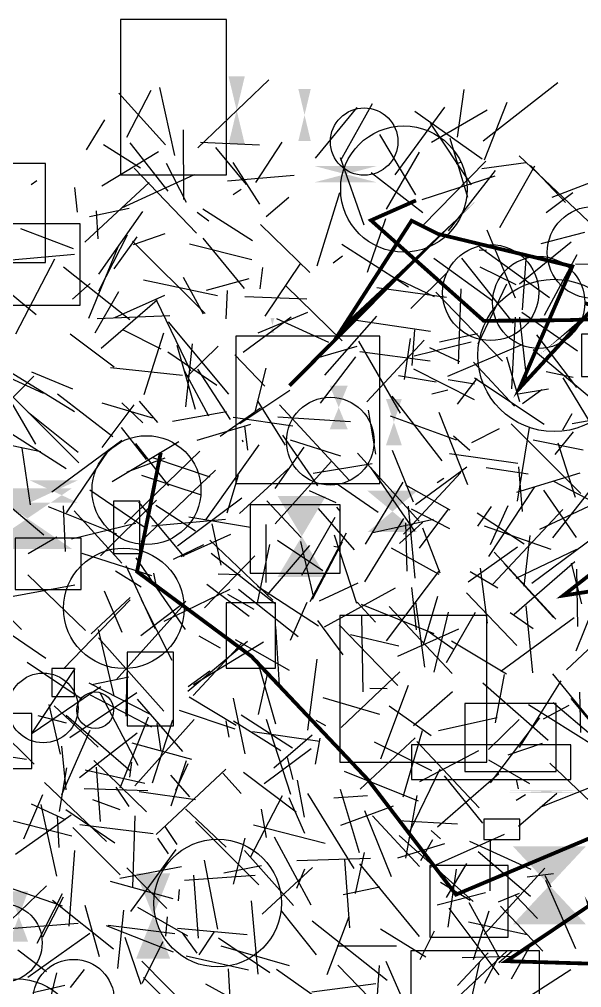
# Model space of a CAD drawing. Extents: x 39652501 to 39653363, y 39457785 to 39458687.
# Drawn here: x 39652812.2 to 39652886.5, y 39458525.8 to 39458653.8 of the extents above; entities that cross this region are included whole.
import ezdxf

# ---------------------------------------------------------------- set-up
doc = ezdxf.new("R2010")
doc.units = 0
doc.layers.get('0').update_dxf_attribs({"linetype": 'CONTINUOUS'})

msp = doc.modelspace()

# ---------------------------------------------------------------- linework, layer by layer
for p, q in [((39652832.7106, 39458635.8163), (39652830.7231, 39458644.7794)), ((39652835.751, 39458636.7888), (39652845.1193, 39458645.7968)), ((39652873.4477, 39458637.714), (39652883.3284, 39458645.4675)), ((39652831.4956, 39458637.1912), (39652825.3301, 39458644.0516)), ((39652826.3602, 39458638.2392), (39652829.6091, 39458644.4153)), ((39652870.0426, 39458638.2012), (39652870.9304, 39458644.5323)), ((39652854.6426, 39458635.1911), (39652858.834, 39458642.6719)), ((39652873.6102, 39458635.2127), (39652876.6132, 39458642.8657)), ((39652851.323, 39458635.4618), (39652856.7958, 39458642.1565)), ((39652861.8086, 39458633.261), (39652868.3949, 39458642.1973)), ((39652873.3434, 39458635.3095), (39652864.4114, 39458641.6161)), ((39652866.6499, 39458637.5419), (39652873.9726, 39458641.8455)), ((39652821.0248, 39458636.5464), (39652823.4887, 39458640.5177)), ((39652871.9001, 39458631.9184), (39652866.5102, 39458640.0773)), ((39652833.9164, 39458629.9845), (39652833.8541, 39458639.177)), ((39652864.5433, 39458630.6039), (39652859.7868, 39458638.5535)), ((39652828.187, 39458634.1105), (39652823.2751, 39458637.1858)), ((39652826.7927, 39458637.4789), (39652831.8117, 39458631.0821)), ((39652836.0975, 39458637.577), (39652843.9038, 39458637.2055)), ((39652843.4178, 39458632.2257), (39652846.8859, 39458637.5594)), ((39652871.4219, 39458630.2373), (39652869.0984, 39458638.028)), ((39652823.0756, 39458631.8091), (39652830.5486, 39458636.3195)), ((39652842.1725, 39458631.9425), (39652838.125, 39458636.8616)), ((39652864.9879, 39458636.23), (39652860.6526, 39458628.7147)), ((39652831.5537, 39458634.7658), (39652834.2105, 39458629.6319)), ((39652843.9652, 39458629.3702), (39652840.4177, 39458634.8554)), ((39652857.7267, 39458626.5706), (39652854.6174, 39458635.4831)), ((39652873.8188, 39458635.0611), (39652865.422, 39458626.5013)), ((39652870.4367, 39458634.8628), (39652869.9016, 39458634.6595)), ((39652873.2656, 39458634.0574), (39652879.0878, 39458634.8772)), ((39652888.1633, 39458626.334), (39652878.2149, 39458635.7501)), ((39652827.3363, 39458634.1175), (39652835.5691, 39458625.5208)), ((39652858.6577, 39458633.5576), (39652865.5023, 39458628.2464)), ((39652868.867, 39458625.8485), (39652875.0665, 39458633.8354)), ((39652880.2249, 39458634.3921), (39652875.6115, 39458626.2209)), ((39652884.3279, 39458629.6028), (39652879.7008, 39458634.457)), ((39652890.3996, 39458633.2919), (39652882.5128, 39458630.2454)), ((39652813.7565, 39458631.9844), (39652814.501, 39458632.5106)), ((39652829.3203, 39458632.2177), (39652820.8265, 39458624.3343)), ((39652835.2891, 39458633.227), (39652825.6658, 39458628.8365)), ((39652839.6829, 39458632.4325), (39652848.4891, 39458633.193)), ((39652865.3777, 39458629.9972), (39652875.022, 39458633.0959)), ((39652819.8536, 39458628.3283), (39652819.4828, 39458631.5837)), ((39652841.4876, 39458631.286), (39652840.4197, 39458630.6139)), ((39652854.4835, 39458630.8491), (39652851.471, 39458621.175)), ((39652885.2954, 39458630.8539), (39652881.7639, 39458628.2218)), ((39652847.7789, 39458630.232), (39652844.7675, 39458627.6707)), ((39652821.4281, 39458627.7435), (39652826.6714, 39458628.8406)), ((39652822.5864, 39458624.7982), (39652822.3594, 39458628.5028)), ((39652828.4312, 39458628.4065), (39652822.6327, 39458620.1129)), ((39652837.2106, 39458627.1378), (39652835.6721, 39458628.2731)), ((39652836.3969, 39458628.7581), (39652842.9969, 39458624.5657)), ((39652860.547, 39458627.4175), (39652858.138, 39458620.3096)), ((39652819.3465, 39458623.4734), (39652812.3911, 39458626.1129)), ((39652850.5646, 39458620.3254), (39652844.0369, 39458626.6972)), ((39652873.9572, 39458625.9878), (39652877.662, 39458616.9948)), ((39652881.1227, 39458624.1495), (39652886.908, 39458625.6652)), ((39652826.4217, 39458625.2499), (39652822.6424, 39458617.8465)), ((39652827.6761, 39458625.0293), (39652824.6401, 39458620.8072)), ((39652827.1205, 39458624.4846), (39652836.7321, 39458614.9078)), ((39652827.2657, 39458624.0475), (39652831.4292, 39458625.5069)), ((39652836.3979, 39458624.8541), (39652841.8575, 39458618.2253)), ((39652885.0892, 39458624.3457), (39652878.2474, 39458618.7774)), ((39652825.1961, 39458623.6835), (39652821.2995, 39458614.2399)), ((39652842.8804, 39458621.9921), (39652834.6574, 39458624.0682)), ((39652863.5878, 39458618.3769), (39652854.7986, 39458624.0474)), ((39652872.9258, 39458623.303), (39652873.916, 39458623.3215)), ((39652882.1993, 39458616.9658), (39652872.9854, 39458623.6975)), ((39652819.4609, 39458622.7102), (39652810.6619, 39458621.9039)), ((39652816.8343, 39458622.0768), (39652811.6799, 39458612.1723)), ((39652853.6357, 39458621.6242), (39652854.8595, 39458622.5226)), ((39652866.9378, 39458622.2448), (39652874.7173, 39458616.5663)), ((39652870.6068, 39458622.2116), (39652877.4285, 39458613.6208)), ((39652879.1368, 39458622.6959), (39652878.6227, 39458615.381)), ((39652885.8188, 39458622.6665), (39652881.5072, 39458614.6301)), ((39652818.0085, 39458621.063), (39652826.7802, 39458614.1189)), ((39652844.2882, 39458621.0143), (39652843.9594, 39458618.1809)), ((39652849.3308, 39458621.5597), (39652844.5992, 39458614.5714)), ((39652868.8107, 39458620.4658), (39652863.9073, 39458615.5743)), ((39652877.8266, 39458618.6822), (39652873.0369, 39458621.031)), ((39652885.6496, 39458621.4922), (39652894.7904, 39458621.1938)), ((39652808.7311, 39458619.4534), (39652814.3985, 39458614.7846)), ((39652838.3338, 39458617.2513), (39652828.563, 39458619.3306)), ((39652836.4829, 39458614.808), (39652833.8521, 39458619.6555)), ((39652836.8948, 39458617.9947), (39652842.5199, 39458619.5547)), ((39652867.0036, 39458617.1106), (39652861.3776, 39458619.8109)), ((39652819.1932, 39458616.7897), (39652821.549, 39458618.86)), ((39652839.6353, 39458617.9566), (39652839.4578, 39458614.2221)), ((39652854.8392, 39458611.2907), (39652847.3914, 39458618.5775)), ((39652859.3868, 39458618.3283), (39652868.6279, 39458617.0589)), ((39652870.1862, 39458608.2755), (39652870.5319, 39458618.1622)), ((39652872.7763, 39458610.9243), (39652876.5667, 39458618.8418)), ((39652825.2725, 39458617.77), (39652822.1409, 39458612.3126)), ((39652822.9997, 39458610.3471), (39652830.3832, 39458616.7316)), ((39652831.3466, 39458617.2797), (39652824.7578, 39458614.3259)), ((39652834.8469, 39458607.2993), (39652830.273, 39458616.6813)), ((39652850.1349, 39458616.8144), (39652841.9539, 39458617.1102)), ((39652867.2016, 39458617.7381), (39652876.0053, 39458608.6182)), ((39652832.0425, 39458614.5848), (39652822.4463, 39458614.2233)), ((39652848.0889, 39458614.433), (39652841.7602, 39458609.7749)), ((39652850.2546, 39458615.0415), (39652843.687, 39458612.3068)), ((39652853.0676, 39458611.0644), (39652846.2046, 39458614.2233)), ((39652859.3675, 39458614.5589), (39652852.4996, 39458606.7554)), ((39652877.2427, 39458604.9506), (39652877.7134, 39458614.4305)), ((39652879.2363, 39458606.1757), (39652878.2912, 39458614.4126)), ((39652878.5793, 39458615.0774), (39652885.9178, 39458609.9604)), ((39652831.8517, 39458613.8206), (39652839.7964, 39458604.2586)), ((39652856.6689, 39458614.0523), (39652866.4839, 39458612.5794)), ((39652818.9053, 39458612.2441), (39652824.7035, 39458607.8698)), ((39652830.8967, 39458610.1829), (39652825.917, 39458612.7254)), ((39652831.2298, 39458612.3011), (39652828.6318, 39458604.1755)), ((39652863.0803, 39458606.1728), (39652863.8543, 39458611.6206)), ((39652864.0901, 39458608.0275), (39652864.4107, 39458612.7488)), ((39652867.6841, 39458611.1521), (39652872.7122, 39458612.2621)), ((39652885.8198, 39458605.1206), (39652880.5485, 39458612.1046)), ((39652832.9653, 39458610.7306), (39652835.4172, 39458602.2822)), ((39652834.1769, 39458602.5571), (39652835.069, 39458610.9237)), ((39652834.4023, 39458606.6338), (39652838.4324, 39458610.5874)), ((39652856.7847, 39458610.5333), (39652851.1863, 39458608.9018)), ((39652856.9693, 39458611.2507), (39652862.488, 39458601.7338)), ((39652865.6439, 39458611.3897), (39652858.0645, 39458603.238)), ((39652864.3496, 39458609.3076), (39652871.8911, 39458611.1724)), ((39652870.3862, 39458608.5359), (39652866.4187, 39458610.3899)), ((39652868.7857, 39458606.6363), (39652878.6951, 39458610.8586)), ((39652831.8075, 39458609.8636), (39652838.2751, 39458605.4246)), ((39652844.5977, 39458605.3071), (39652840.6373, 39458609.4301)), ((39652851.9603, 39458603.0398), (39652856.6253, 39458609.1809)), ((39652866.4312, 39458608.617), (39652857.1462, 39458609.8328)), ((39652878.2971, 39458603.2295), (39652876.568, 39458609.1468)), ((39652889.5758, 39458602.1152), (39652880.0511, 39458610.1105)), ((39652806.093, 39458608.6213), (39652815.2992, 39458604.3632)), ((39652833.7396, 39458606.7157), (39652824.2314, 39458607.7399)), ((39652844.7606, 39458607.6747), (39652843.2621, 39458601.7506)), ((39652872.1981, 39458608.4929), (39652877.5834, 39458602.6703)), ((39652805.0347, 39458597.4349), (39652814.1072, 39458606.6213)), ((39652814.3519, 39458597.6268), (39652808.8957, 39458607.0099)), ((39652811.0881, 39458607.0924), (39652819.4708, 39458601.951)), ((39652819.2619, 39458604.9038), (39652813.8164, 39458607.1507)), ((39652837.2159, 39458601.3247), (39652834.0084, 39458607.3422)), ((39652835.7091, 39458607.5696), (39652840.0459, 39458600.9015)), ((39652867.2444, 39458605.8483), (39652862.2503, 39458606.6683)), ((39652872.3086, 39458603.5033), (39652864.3108, 39458607.5534)), ((39652885.3646, 39458606.4745), (39652881.7831, 39458607.1994)), ((39652883.9689, 39458606.3978), (39652887.6065, 39458600.48)), ((39652820.0141, 39458595.19), (39652810.1011, 39458605.1409)), ((39652868.84, 39458606.1854), (39652872.3137, 39458605.6153)), ((39652870.0584, 39458602.9277), (39652872.6537, 39458606.3118)), ((39652881.5206, 39458600.2341), (39652872.2965, 39458606.3636)), ((39652824.5093, 39458598.5909), (39652817.2091, 39458604.2353)), ((39652841.3117, 39458600.3926), (39652847.8888, 39458604.7859)), ((39652868.0456, 39458595.4529), (39652861.4349, 39458603.9926)), ((39652866.6551, 39458604.2879), (39652868.7711, 39458604.8136)), ((39652882.1065, 39458604.9173), (39652878.0849, 39458604.2666)), ((39652881.2044, 39458604.8246), (39652878.6488, 39458602.9753)), ((39652827.2858, 39458602.83), (39652823.061, 39458597.1839)), ((39652829.8081, 39458601.0589), (39652823.126, 39458603.064)), ((39652825.7195, 39458603.0945), (39652828.4797, 39458600.4799)), ((39652828.0106, 39458603.3089), (39652830.4294, 39458600.5028)), ((39652847.3333, 39458597.5057), (39652843.6335, 39458603.4291)), ((39652846.5326, 39458602.8486), (39652855.7385, 39458592.8926)), ((39652819.955, 39458596.5588), (39652813.3348, 39458601.8336)), ((39652832.414, 39458600.6785), (39652839.548, 39458601.9606)), ((39652838.6971, 39458598.7046), (39652844.0322, 39458602.4477)), ((39652859.2618, 39458596.3076), (39652858.3064, 39458602.12)), ((39652869.9209, 39458598.1756), (39652861.224, 39458601.3432)), ((39652867.5899, 39458601.8593), (39652871.38, 39458592.2996)), ((39652885.156, 39458601.6655), (39652883.9491, 39458599.4964)), ((39652891.9164, 39458601.5563), (39652885.2155, 39458600.3227)), ((39652818.3689, 39458594.3859), (39652809.5667, 39458599.9878)), ((39652835.674, 39458598.1481), (39652842.7363, 39458600.2631)), ((39652840.4177, 39458601.2197), (39652848.3163, 39458600.0643)), ((39652841.9302, 39458600.0742), (39652842.3374, 39458596.8499)), ((39652846.3462, 39458601.2582), (39652855.9214, 39458600.6235)), ((39652877.1499, 39458600.3431), (39652886.3507, 39458591.1006)), ((39652828.9925, 39458595.6054), (39652825.654, 39458599.8354)), ((39652846.9498, 39458598.8247), (39652851.5871, 39458592.1133)), ((39652869.5412, 39458598.7603), (39652871.6957, 39458596.8678)), ((39652875.5754, 39458599.6877), (39652871.9058, 39458597.8268)), ((39652877.9698, 39458590.0885), (39652879.58, 39458599.8228)), ((39652885.344, 39458599.26), (39652882.9416, 39458596.2802)), ((39652815.0195, 39458596.627), (39652806.2442, 39458598.4081)), ((39652825.7065, 39458598.1318), (39652816.4433, 39458591.2922)), ((39652824.4362, 39458592.7003), (39652833.2643, 39458597.9966)), ((39652827.5333, 39458597.7236), (39652831.8782, 39458592.1132)), ((39652836.8266, 39458587.623), (39652843.853, 39458597.5468)), ((39652841.6087, 39458598.2335), (39652841.6896, 39458597.9549)), ((39652847.9466, 39458598.1971), (39652854.6198, 39458596.0874)), ((39652880.0572, 39458598.2178), (39652886.6626, 39458596.8786)), ((39652883.3191, 39458597.8005), (39652885.6226, 39458590.635)), ((39652812.5169, 39458597.1151), (39652813.5971, 39458589.6192)), ((39652818.4189, 39458588.5602), (39652824.0709, 39458596.9648)), ((39652836.0191, 39458596.7313), (39652826.0638, 39458587.073)), ((39652849.7504, 39458597.2342), (39652845.9209, 39458591.7981)), ((39652856.839, 39458596.4405), (39652864.9856, 39458587.4734)), ((39652864.2496, 39458589.9548), (39652861.475, 39458596.7978)), ((39652878.015, 39458595.102), (39652868.987, 39458596.3838)), ((39652831.4071, 39458595.7928), (39652826.3675, 39458593.9291)), ((39652829.7769, 39458595.8637), (39652837.3597, 39458593.3335)), ((39652845.9852, 39458587.1016), (39652853.3621, 39458595.3441)), ((39652858.7879, 39458595.0405), (39652850.9838, 39458593.7832)), ((39652828.2115, 39458584.7831), (39652838.1012, 39458594.1881)), ((39652847.6808, 39458594.3898), (39652841.2786, 39458588.4975)), ((39652858.5827, 39458594.5497), (39652864.3783, 39458586.133)), ((39652862.9145, 39458585.7535), (39652870.4964, 39458593.9172)), ((39652864.5044, 39458589.6724), (39652871.2952, 39458594.6371)), ((39652879.3992, 39458593.6612), (39652873.8404, 39458594.5311)), ((39652886.2168, 39458593.7904), (39652877.8704, 39458591.2612)), ((39652878.6393, 39458588.7216), (39652878.1876, 39458594.6412)), ((39652836.2316, 39458590.8846), (39652828.3655, 39458593.4818)), ((39652841.0815, 39458593.5133), (39652839.6089, 39458588.521)), ((39652854.1523, 39458592.3989), (39652859.5826, 39458588.6571)), ((39652862.8395, 39458592.6318), (39652857.8555, 39458584.4265)), ((39652867.3592, 39458592.5915), (39652868.2728, 39458593.146)), ((39652888.3089, 39458589.8403), (39652882.794, 39458592.7162)), ((39652815.3953, 39458585.6152), (39652807.9477, 39458591.8915)), ((39652821.4809, 39458591.6031), (39652828.913, 39458586.5441)), ((39652850.4622, 39458591.5102), (39652853.9966, 39458589.9125)), ((39652863.1856, 39458592.2716), (39652869.0689, 39458588.9634)), ((39652874.2027, 39458582.8034), (39652880.2748, 39458591.9822)), ((39652881.4101, 39458591.5818), (39652885.7497, 39458585.2954)), ((39652882.651, 39458585.2502), (39652888.1399, 39458592.1966)), ((39652822.9098, 39458582.8659), (39652830.2957, 39458590.2291)), ((39652827.8986, 39458589.9713), (39652833.9132, 39458582.8021)), ((39652841.5842, 39458590.5131), (39652833.0737, 39458584.1784)), ((39652844.8783, 39458590.1467), (39652849.4042, 39458585.3082)), ((39652825.0702, 39458585.7242), (39652816.0165, 39458589.3721)), ((39652817.9724, 39458589.5021), (39652818.2276, 39458583.4675)), ((39652825.694, 39458581.9159), (39652819.4149, 39458588.8081)), ((39652830.2253, 39458589.594), (39652835.4369, 39458586.1837)), ((39652856.4449, 39458583.6567), (39652851.6825, 39458589.1274)), ((39652854.0581, 39458589.307), (39652854.5319, 39458588.7788)), ((39652864.4645, 39458579.9286), (39652863.5816, 39458589.4314)), ((39652863.9295, 39458589.0788), (39652869.0278, 39458586.4848)), ((39652865.0412, 39458583.8756), (39652868.877, 39458589.0545)), ((39652872.6595, 39458588.5833), (39652878.8525, 39458584.4558)), ((39652872.7532, 39458586.8064), (39652874.5632, 39458589.4117)), ((39652876.6938, 39458589.479), (39652874.3928, 39458584.3169)), ((39652883.9627, 39458588.9886), (39652874.67, 39458579.1118)), ((39652887.35, 39458589.4173), (39652880.9091, 39458586.376)), ((39652839.3911, 39458587.6957), (39652829.6675, 39458586.807)), ((39652834.5451, 39458588.0532), (39652842.7111, 39458586.6587)), ((39652849.4947, 39458580.3378), (39652853.883, 39458588.013)), ((39652857.8305, 39458579.4602), (39652862.9676, 39458587.8063)), ((39652866.8849, 39458587.6957), (39652858.8665, 39458585.9036)), ((39652862.4079, 39458584.5273), (39652865.4883, 39458587.352)), ((39652863.199, 39458587.2211), (39652863.3696, 39458580.8715)), ((39652827.5497, 39458587.1618), (39652819.0423, 39458585.0844)), ((39652838.8514, 39458581.6416), (39652837.6341, 39458587.091)), ((39652844.7986, 39458579.3404), (39652844.7713, 39458587.0144)), ((39652867.7923, 39458580.5779), (39652865.4834, 39458586.5164)), ((39652882.4449, 39458583.7027), (39652873.6486, 39458586.8195)), ((39652817.1371, 39458585.3317), (39652813.3377, 39458583.1477)), ((39652840.077, 39458585.6882), (39652833.4897, 39458582.7312)), ((39652845.6483, 39458577.0366), (39652837.3352, 39458584.9356)), ((39652852.2645, 39458580.9013), (39652846.303, 39458584.9234)), ((39652849.3092, 39458584.7647), (39652850.9769, 39458577.5382)), ((39652855.3424, 39458585.8757), (39652850.5575, 39458576.7871)), ((39652854.8161, 39458584.6925), (39652850.8752, 39458577.1138)), ((39652856.7741, 39458576.5878), (39652853.8287, 39458585.6024)), ((39652878.8532, 39458578.879), (39652879.6647, 39458585.5647)), ((39652879.8836, 39458579.2671), (39652888.2685, 39458585.4942)), ((39652832.5289, 39458582.4611), (39652836.5453, 39458584.371)), ((39652843.6566, 39458576.6845), (39652845.2727, 39458584.3907)), ((39652850.5261, 39458584.2627), (39652844.8853, 39458577.7031)), ((39652854.3912, 39458583.9841), (39652853.7088, 39458584.1279)), ((39652867.6438, 39458580.4173), (39652861.3267, 39458583.9151)), ((39652871.493, 39458579.4472), (39652877.9942, 39458584.0724)), ((39652883.0514, 39458574.5177), (39652874.9215, 39458583.3555)), ((39652885.776, 39458583.7095), (39652877.7538, 39458579.89)), ((39652820.4144, 39458583.2173), (39652829.6263, 39458580.2829)), ((39652834.1231, 39458573.1523), (39652827.6139, 39458582.6182)), ((39652836.6276, 39458576.0176), (39652843.289, 39458582.8778)), ((39652845.9886, 39458576.5377), (39652837.5151, 39458583.1949)), ((39652885.5444, 39458582.0663), (39652877.5549, 39458575.1273)), ((39652828.2692, 39458578.729), (39652824.8979, 39458580.8629)), ((39652830.1162, 39458573.2254), (39652826.2966, 39458581.5797)), ((39652860.7027, 39458571.6339), (39652867.7388, 39458580.9964)), ((39652873.0421, 39458581.247), (39652873.9878, 39458573.9773)), ((39652876.2271, 39458581.8744), (39652882.7663, 39458574.7387)), ((39652885.0647, 39458581.9007), (39652886.4551, 39458576.5297)), ((39652885.9721, 39458573.5427), (39652885.8157, 39458581.1257)), ((39652820.9354, 39458573.0086), (39652813.2832, 39458580.3822)), ((39652829.2934, 39458580.3103), (39652829.4099, 39458579.6766)), ((39652829.9023, 39458580.5876), (39652830.307, 39458578.6226)), ((39652841.3386, 39458580.3703), (39652838.4399, 39458580.4674)), ((39652875.374, 39458578.6199), (39652871.7176, 39458580.7479)), ((39652810.8924, 39458577.4821), (39652819.5219, 39458579.0319)), ((39652823.3625, 39458578.2504), (39652825.7184, 39458572.8085)), ((39652839.9982, 39458578.4188), (39652831.2551, 39458574.1981)), ((39652836.9554, 39458579.1454), (39652842.5414, 39458574.9223)), ((39652849.0179, 39458572.1804), (39652841.1339, 39458578.4448)), ((39652843.6191, 39458578.8835), (39652851.6959, 39458573.6285)), ((39652856.877, 39458579.2677), (39652851.8014, 39458576.8887)), ((39652861.822, 39458578.6039), (39652852.4436, 39458573.4322)), ((39652863.9839, 39458578.7065), (39652864.596, 39458573.1068)), ((39652808.0222, 39458577.5002), (39652812.4719, 39458573.161)), ((39652826.8038, 39458577.0798), (39652818.0051, 39458567.9576)), ((39652821.678, 39458572.5715), (39652826.8104, 39458577.3721)), ((39652832.3655, 39458569.0238), (39652828.299, 39458577.0439)), ((39652843.1938, 39458575.7866), (39652839.7022, 39458577.7539)), ((39652867.4188, 39458577.489), (39652865.5345, 39458571.1232)), ((39652877.8814, 39458571.0131), (39652871.2308, 39458578.0033)), ((39652815.6626, 39458569.3044), (39652806.1324, 39458575.7774)), ((39652824.963, 39458566.5081), (39652833.6227, 39458576.1547)), ((39652828.2052, 39458572.3346), (39652834.1899, 39458576.8872)), ((39652848.0201, 39458571.7515), (39652850.2155, 39458576.7437)), ((39652856.7991, 39458576.7754), (39652859.2216, 39458574.133)), ((39652857.346, 39458576.492), (39652866.9512, 39458572.6076)), ((39652869.3682, 39458567.3161), (39652861.0533, 39458576.1703)), ((39652865.7338, 39458568.1814), (39652864.5428, 39458576.7812)), ((39652879.0877, 39458576.251), (39652879.9833, 39458567.4073)), ((39652885.7356, 39458570.337), (39652887.9566, 39458575.7787)), ((39652857.582, 39458564.9074), (39652857.42, 39458574.8976)), ((39652868.8256, 39458575.4546), (39652866.9507, 39458567.509)), ((39652872.4038, 39458575.4074), (39652868.5834, 39458568.7211)), ((39652875.8018, 39458567.616), (39652885.4659, 39458574.7126)), ((39652877.0144, 39458575.3811), (39652880.0791, 39458573.283)), ((39652892.0039, 39458574.9291), (39652884.452, 39458567.8094)), ((39652822.5777, 39458573.1232), (39652824.6727, 39458564.388)), ((39652846.5254, 39458565.7802), (39652846.0716, 39458573.5449)), ((39652854.9785, 39458569.7895), (39652851.5971, 39458574.3436)), ((39652862.1815, 39458565.7522), (39652854.4199, 39458573.7762)), ((39652862.2003, 39458569.6134), (39652870.2334, 39458573.2246)), ((39652831.2447, 39458562.3292), (39652822.6499, 39458572.0429)), ((39652838.7399, 39458570.6926), (39652835.9452, 39458572.279)), ((39652862.3233, 39458570.9184), (39652855.9388, 39458572.4571)), ((39652866.0592, 39458573.0083), (39652869.4777, 39458570.5672)), ((39652842.3133, 39458571.5633), (39652834.4304, 39458564.9405)), ((39652841.626, 39458571.3658), (39652835.1513, 39458564.4174)), ((39652844.4242, 39458571.4744), (39652835.1676, 39458565.8438)), ((39652840.695, 39458571.8199), (39652847.8042, 39458567.7551)), ((39652869.261, 39458571.6632), (39652876.5292, 39458567.2726)), ((39652813.2234, 39458568.8376), (39652820.3407, 39458564.0081)), ((39652813.8184, 39458559.3752), (39652819.5466, 39458567.989)), ((39652846.0784, 39458560.6131), (39652843.632, 39458569.1084)), ((39652851.4815, 39458569.2061), (39652850.2348, 39458559.839)), ((39652826.6365, 39458566.8572), (39652821.7533, 39458565.8237)), ((39652826.3063, 39458561.708), (39652826.4145, 39458567.4703)), ((39652837.3274, 39458567.6277), (39652834.4704, 39458565.5483)), ((39652843.7729, 39458561.9123), (39652844.9831, 39458567.4168)), ((39652862.4579, 39458567.5401), (39652854.6859, 39458560.1775)), ((39652876.2261, 39458567.1759), (39652875.0612, 39458560.8266)), ((39652882.6087, 39458567.2842), (39652888.0584, 39458560.5977)), ((39652813.8766, 39458559.4301), (39652822.9397, 39458565.603)), ((39652829.4284, 39458561.9582), (39652821.3961, 39458566.0501)), ((39652863.5388, 39458565.7311), (39652859.8776, 39458555.9896)), ((39652882.0315, 39458558.4684), (39652873.4231, 39458566.0522)), ((39652878.2375, 39458557.5637), (39652883.7475, 39458566.3449)), ((39652827.6799, 39458564.7669), (39652818.8557, 39458558.8399)), ((39652829.6711, 39458560.2501), (39652821.5783, 39458564.4625)), ((39652822.8555, 39458564.7144), (39652827.8325, 39458555.2199)), ((39652834.6114, 39458564.2246), (39652840.8417, 39458560.5059)), ((39652860.7748, 39458565.3063), (39652858.4911, 39458565.3567)), ((39652864.2612, 39458560.4681), (39652869.3907, 39458564.949)), ((39652886.3571, 39458559.5466), (39652886.2434, 39458564.8385)), ((39652816.0841, 39458563.2143), (39652817.5576, 39458556.6768)), ((39652822.5681, 39458557.5966), (39652816.7892, 39458563.0512)), ((39652827.7361, 39458563.9488), (39652833.7334, 39458557.0168)), ((39652840.424, 39458564.0616), (39652841.9754, 39458556.6921)), ((39652859.8121, 39458561.8972), (39652852.3192, 39458564.1256)), ((39652861.0463, 39458563.0514), (39652866.5842, 39458559.1401)), ((39652888.2892, 39458557.6389), (39652879.4559, 39458563.1705)), ((39652881.4192, 39458561.314), (39652884.8353, 39458563.1545)), ((39652882.7001, 39458563.4859), (39652887.6827, 39458559.2447)), ((39652885.0349, 39458564.0285), (39652889.07, 39458559.1961)), ((39652818.415, 39458560.7707), (39652814.6579, 39458561.7372)), ((39652826.8903, 39458554.3567), (39652818.3809, 39458561.7847)), ((39652840.6922, 39458559.9689), (39652833.3527, 39458562.4564)), ((39652848.2768, 39458557.4601), (39652841.4754, 39458561.8182)), ((39652814.1188, 39458555.3334), (39652808.2945, 39458561.1266)), ((39652829.1838, 39458561.5531), (39652825.4422, 39458552.1839)), ((39652835.2568, 39458561.2464), (39652827.4296, 39458552.4871)), ((39652832.426, 39458561.1788), (39652829.728, 39458552.8323)), ((39652830.318, 39458560.717), (39652830.8794, 39458557.0593)), ((39652839.4397, 39458561.0625), (39652839.8703, 39458558.9327)), ((39652840.4591, 39458561.0814), (39652846.722, 39458557.1621)), ((39652844.7697, 39458561.2846), (39652848.0157, 39458551.3909)), ((39652852.6509, 39458560.429), (39652851.3934, 39458561.1172)), ((39652867.5505, 39458559.7794), (39652875.3174, 39458561.5113)), ((39652878.2313, 39458561.2374), (39652874.1682, 39458557.2628)), ((39652874.4373, 39458552.8917), (39652880.9547, 39458561.4545)), ((39652817.7955, 39458551.3512), (39652821.5293, 39458559.8284)), ((39652827.7208, 39458559.445), (39652820.1232, 39458553.5539)), ((39652851.8631, 39458558.3329), (39652842.9717, 39458559.6)), ((39652845.7968, 39458554.8742), (39652850.8784, 39458559.234)), ((39652865.3882, 39458559.7686), (39652862.8501, 39458550.9817)), ((39652834.9468, 39458555.9625), (39652827.0798, 39458558.0967)), ((39652851.3138, 39458555.3547), (39652851.8994, 39458558.7996)), ((39652864.4515, 39458558.8438), (39652857.2133, 39458552.0249)), ((39652859.0647, 39458558.2914), (39652866.6192, 39458554.5178)), ((39652872.9156, 39458549.5804), (39652864.6715, 39458558.3386)), ((39652881.2673, 39458558.0754), (39652876.7063, 39458556.5172)), ((39652813.122, 39458555.961), (39652805.2618, 39458557.1524)), ((39652818.3444, 39458551.9409), (39652817.7743, 39458557.7401)), ((39652844.5284, 39458552.796), (39652850.7274, 39458557.4091)), ((39652865.0662, 39458553.059), (39652872.8623, 39458557.1643)), ((39652828.9636, 39458549.0258), (39652822.0035, 39458555.8248)), ((39652826.9811, 39458555.6109), (39652826.7156, 39458553.6439)), ((39652832.2515, 39458549.8526), (39652834.2422, 39458555.8388)), ((39652832.8316, 39458551.9169), (39652834.4846, 39458555.4305)), ((39652847.5626, 39458556.202), (39652848.2881, 39458553.3275)), ((39652879.6135, 39458552.7227), (39652874.2247, 39458555.8889)), ((39652882.255, 39458555.4712), (39652891.9896, 39458546.1947)), ((39652818.4136, 39458554.8452), (39652817.4321, 39458549.0879)), ((39652820.8696, 39458554.5796), (39652828.7531, 39458552.8179)), ((39652822.8857, 39458547.7701), (39652822.3559, 39458554.9374)), ((39652830.2584, 39458546.0554), (39652839.4665, 39458554.6782)), ((39652839.0797, 39458554.1633), (39652841.4784, 39458551.4644)), ((39652841.7803, 39458554.3028), (39652848.7533, 39458549.0607)), ((39652855.1044, 39458554.4216), (39652864.8591, 39458550.4878)), ((39652863.7762, 39458546.4302), (39652867.7529, 39458554.7438)), ((39652875.509, 39458554.0669), (39652867.4223, 39458547.0372)), ((39652823.6917, 39458545.138), (39652815.4822, 39458552.9301)), ((39652834.7065, 39458551.0108), (39652832.1899, 39458553.8755)), ((39652849.857, 39458548.3328), (39652848.9033, 39458553.2349)), ((39652868.3027, 39458553.7861), (39652873.3709, 39458547.5519)), ((39652878.1169, 39458552.0793), (39652877.847, 39458553.3372)), ((39652829.1568, 39458551.8114), (39652820.7399, 39458552.0984)), ((39652824.9269, 39458552.3095), (39652826.6583, 39458549.7389)), ((39652828.0144, 39458551.7277), (39652835.4391, 39458550.6533)), ((39652856.4252, 39458541.5339), (39652850.294, 39458551.4471)), ((39652857.1091, 39458543.6141), (39652854.6261, 39458552.0016)), ((39652878.1361, 39458547.1675), (39652883.1812, 39458551.5229)), ((39652888.1603, 39458552.4747), (39652880.9482, 39458549.6099)), ((39652815.218, 39458551.2766), (39652812.7035, 39458545.4479)), ((39652813.7242, 39458550.0824), (39652818.2144, 39458548.0265)), ((39652821.851, 39458550.6885), (39652825.4318, 39458549.346)), ((39652846.8878, 39458551.1377), (39652842.6802, 39458543.0024)), ((39652849.8748, 39458546.1768), (39652847.8059, 39458550.889)), ((39652858.1669, 39458551.1718), (39652853.7344, 39458550.838)), ((39652864.7057, 39458551.2122), (39652863.1809, 39458542.9083)), ((39652879.056, 39458551.305), (39652877.8014, 39458550.5525)), ((39652817.1054, 39458540.543), (39652815.0549, 39458550.0235)), ((39652824.7775, 39458544.8915), (39652818.3343, 39458549.3264)), ((39652839.5141, 39458544.3547), (39652834.146, 39458549.4337)), ((39652844.8192, 39458545.6294), (39652844.1548, 39458549.3782)), ((39652861.5572, 39458549.8096), (39652854.6058, 39458547.2158)), ((39652861.3529, 39458540.454), (39652857.8358, 39458549.158)), ((39652811.3399, 39458547.8327), (39652819.0999, 39458545.8522)), ((39652819.0177, 39458548.5994), (39652811.6437, 39458543.3822)), ((39652817.1481, 39458548.4958), (39652817.4008, 39458544.3429)), ((39652827.1714, 39458539.1045), (39652827.4626, 39458548.5178)), ((39652835.4573, 39458547.7732), (39652843.8118, 39458539.3846)), ((39652865.0277, 39458541.7997), (39652858.8368, 39458548.5069)), ((39652870.0439, 39458547.3936), (39652862.1646, 39458547.8689)), ((39652819.234, 39458546.9791), (39652825.4887, 39458540.6988)), ((39652829.8749, 39458546.1343), (39652820.1638, 39458547.3455)), ((39652831.4023, 39458547.104), (39652832.9678, 39458544.7053)), ((39652852.5961, 39458544.8496), (39652843.1281, 39458547.2867)), ((39652867.8071, 39458545.4881), (39652866.5772, 39458546.5858)), ((39652830.4362, 39458545.5775), (39652831.8489, 39458543.5056)), ((39652841.9624, 39458545.5577), (39652840.4308, 39458539.4827)), ((39652845.8381, 39458545.7401), (39652850.6917, 39458536.7526)), ((39652862.3699, 39458545.8925), (39652872.1389, 39458537.1794)), ((39652865.1988, 39458542.6068), (39652866.8125, 39458545.3634)), ((39652876.2458, 39458546.0502), (39652866.3783, 39458541.6485)), ((39652879.7961, 39458541.4055), (39652871.7044, 39458545.1324)), ((39652874.3796, 39458545.304), (39652874.3386, 39458538.5946)), ((39652819.4772, 39458543.939), (39652818.7294, 39458533.9494)), ((39652832.8533, 39458544.0658), (39652826.88, 39458535.8578)), ((39652841.9384, 39458543.9464), (39652848.4111, 39458536.6455)), ((39652856.5982, 39458538.2534), (39652857.76, 39458543.6735)), ((39652862.1969, 39458542.9722), (39652868.3914, 39458544.8689)), ((39652872.7964, 39458543.8205), (39652879.7154, 39458537.8961)), ((39652838.389, 39458533.5255), (39652836.6389, 39458542.6698)), ((39652848.8545, 39458542.621), (39652858.5557, 39458542.899)), ((39652855.1265, 39458542.7582), (39652855.8004, 39458533.7197)), ((39652825.4445, 39458540.263), (39652833.5992, 39458541.8191)), ((39652826.3529, 39458541.6428), (39652831.6398, 39458536.2598)), ((39652839.1811, 39458540.9964), (39652844.1749, 39458541.9667)), ((39652844.2357, 39458535.5265), (39652850.915, 39458541.6833)), ((39652849.8344, 39458541.4855), (39652848.8027, 39458538.8955)), ((39652857.0971, 39458542.1884), (39652864.9881, 39458532.5745)), ((39652868.6141, 39458537.7118), (39652871.3079, 39458542.2213)), ((39652869.8868, 39458541.4442), (39652868.8044, 39458533.7755)), ((39652881.6134, 39458541.593), (39652873.5878, 39458532.8353)), ((39652832.4784, 39458537.5318), (39652824.2179, 39458539.8489)), ((39652834.0043, 39458540.017), (39652843.3339, 39458540.6604)), ((39652835.1828, 39458540.6574), (39652835.7797, 39458532.3362)), ((39652879.2752, 39458540.4527), (39652882.7408, 39458540.8816)), ((39652881.5989, 39458540.6262), (39652882.376, 39458539.1329)), ((39652881.6931, 39458539.9976), (39652885.6577, 39458530.9608)), ((39652809.019, 39458539.6675), (39652817.8155, 39458536.6303)), ((39652815.7418, 39458539.277), (39652810.9926, 39458534.6607)), ((39652833.3031, 39458538.7609), (39652833.1578, 39458537.2901)), ((39652859.8212, 39458539.0703), (39652854.9426, 39458538.0857)), ((39652867.8177, 39458539.7482), (39652871.7331, 39458537.3467)), ((39652817.8123, 39458538.2172), (39652814.4956, 39458531.621)), ((39652817.9834, 39458537.7842), (39652815.2151, 39458532.4607)), ((39652816.557, 39458537.3812), (39652824.6121, 39458530.9332)), ((39652843.7383, 39458527.5956), (39652842.8622, 39458537.2969)), ((39652873.7668, 39458538.32), (39652867.3856, 39458536.7072)), ((39652875.4807, 39458537.1595), (39652878.2378, 39458538.2856)), ((39652877.7362, 39458537.9655), (39652880.6136, 39458534.9498)), ((39652822.7521, 39458529.8819), (39652820.8812, 39458536.641)), ((39652825.9276, 39458536.0656), (39652825.1334, 39458528.3516)), ((39652834.4263, 39458532.5949), (39652827.8176, 39458536.3981)), ((39652875.5638, 39458527.4806), (39652868.9733, 39458536.2955)), ((39652871.5526, 39458537.061), (39652875.6173, 39458529.6794)), ((39652881.3461, 39458530.6201), (39652875.7644, 39458536.5792)), ((39652831.5171, 39458532.6071), (39652831.734, 39458535.1662)), ((39652851.4392, 39458530.1572), (39652846.7962, 39458535.954)), ((39652852.8296, 39458527.5232), (39652855.7415, 39458535.2172)), ((39652872.1635, 39458529.5302), (39652874.2356, 39458535.9446)), ((39652810.3041, 39458533.5724), (39652819.958, 39458534.3151)), ((39652823.659, 39458534.0174), (39652832.4901, 39458530.5503)), ((39652823.9186, 39458534.0573), (39652832.7142, 39458532.9571)), ((39652842.2825, 39458532.7919), (39652833.0587, 39458533.6106)), ((39652860.7622, 39458526.7673), (39652850.8493, 39458534.5698)), ((39652859.9019, 39458533.5708), (39652865.8732, 39458529.8708)), ((39652879.2828, 39458532.7833), (39652871.4955, 39458534.4785)), ((39652813.3051, 39458527.1897), (39652821.4681, 39458533.0153)), ((39652826.1217, 39458532.4668), (39652828.2178, 39458526.2512)), ((39652835.6783, 39458530.3529), (39652833.7288, 39458533.0499)), ((39652835.9523, 39458530.1194), (39652837.9084, 39458533.1423)), ((39652845.27, 39458527.7392), (39652838.4991, 39458532.3523)), ((39652865.1181, 39458529.5038), (39652867.0374, 39458533.3259)), ((39652828.4003, 39458526.3865), (39652831.1896, 39458531.9247)), ((39652847.8625, 39458528.6889), (39652838.8514, 39458531.2903)), ((39652862.0243, 39458531.2789), (39652854.1647, 39458531.2957)), ((39652877.1965, 39458526.9507), (39652879.555, 39458531.1665)), ((39652811.981, 39458530.7986), (39652815.7793, 39458527.9359)), ((39652834.2062, 39458529.9889), (39652842.4293, 39458528.1737)), ((39652876.625, 39458530.6753), (39652868.5161, 39458523.0669)), ((39652870.0646, 39458526.0842), (39652874.1112, 39458530.401)), ((39652870.675, 39458529.8067), (39652877.7215, 39458529.9626)), ((39652875.3898, 39458529.7046), (39652873.6216, 39458526.3422)), ((39652875.5292, 39458529.1289), (39652877.2852, 39458530.6637)), ((39652828.372, 39458529.3218), (39652838.106, 39458519.4424)), ((39652859.7948, 39458523.0359), (39652854.2735, 39458528.7712)), ((39652859.1426, 39458519.8582), (39652859.741, 39458528.7182)), ((39652860.5801, 39458529.3115), (39652862.8903, 39458524.0636)), ((39652872.9637, 39458529.2398), (39652870.8411, 39458519.6934)), ((39652817.0683, 39458527.7681), (39652814.7173, 39458517.9145)), ((39652820.7479, 39458528.1959), (39652818.866, 39458525.814)), ((39652828.5911, 39458527.1507), (39652833.8396, 39458521.8893)), ((39652839.7737, 39458528.2724), (39652840.0382, 39458523.6217)), ((39652851.2542, 39458524.571), (39652846.1545, 39458528.1997)), ((39652885.0344, 39458528.1554), (39652878.3225, 39458523.853)), ((39652818.168, 39458526.0999), (39652813.9538, 39458525.1244)), ((39652845.1196, 39458521.7449), (39652836.8018, 39458526.2466)), ((39652859.2517, 39458526.3055), (39652850.8309, 39458525.1876))]:
    msp.add_line(p, q)
at = {"const_width": 0.5}
for points in [[(39652886.9343, 39458616.2596), (39652898.4024, 39458612.8), (39652904.6671, 39458629.7991), (39652890.094, 39458617.1168), (39652908.1283, 39458631.5109), (39652897.438, 39458623.8003), (39652912.4287, 39458604.2237), (39652898.0742, 39458584.9584)], [(39652892.2258, 39458620.2158), (39652878.2575, 39458605.0347), (39652885.2297, 39458621.1401), (39652867.5049, 39458625.4218), (39652863.9966, 39458627.1725), (39652854.8412, 39458612.9494), (39652862.6588, 39458620.2601), (39652847.8723, 39458605.3827)], [(39652945.669, 39458606.3057), (39652926.7349, 39458602.7251), (39652916.0413, 39458601.0162), (39652899.0016, 39458614.577), (39652884.5878, 39458614.0304), (39652873.5371, 39458613.942), (39652858.6309, 39458627.2279), (39652864.5791, 39458629.8579)], [(39652920.0648, 39458596.6563), (39652901.0446, 39458580.3049), (39652884.0245, 39458577.6214), (39652898.8589, 39458589.2373), (39652907.0825, 39458604.9208), (39652899.1097, 39458590.327), (39652895.5675, 39458603.226), (39652896.4658, 39458612.0477)], [(39652888.9901, 39458566.0008), (39652897.884, 39458551.6948), (39652888.1519, 39458545.8196), (39652869.8621, 39458538.0997), (39652858.2784, 39458553.2386), (39652842.8395, 39458569.5912), (39652827.7261, 39458580.7955), (39652830.8615, 39458596.5214)], [(39652895.8889, 39458522.6999), (39652887.6584, 39458536.1093), (39652889.6777, 39458529.429), (39652887.6068, 39458515.2061), (39652905.7247, 39458513.6642), (39652889.0677, 39458528.9317), (39652876.5182, 39458529.3042), (39652888.181, 39458537.1245)]]:
    msp.add_lwpolyline(points, dxfattribs=at)
for centre, radius in [((39652857.7354, 39458637.6301), 4.4549), ((39652862.976, 39458631.362), 8.3484), ((39652888.0104, 39458622.9689), 6.0792), ((39652874.4455, 39458617.6802), 6.3434), ((39652880.7949, 39458616.371), 6.0898), ((39652882.8202, 39458609.3676), 10.0668), ((39652853.2608, 39458598.0378), 5.7974), ((39652828.9747, 39458591.5606), 7.1971), ((39652825.9785, 39458575.9425), 7.9631), ((39652815.3266, 39458562.7763), 4.6063), ((39652822.1903, 39458562.4648), 2.4245), ((39652838.3693, 39458536.9788), 8.4301), ((39652809.9989, 39458531.7111), 5.1923), ((39652819.3388, 39458524.1784), 5.365), ((39652811.8738, 39458518.7134), 8.2413)]:
    msp.add_circle(centre, radius)
for points in [[(39652839.8165, 39458637.2989), (39652841.9566, 39458637.2989), (39652841.9566, 39458646.2433), (39652839.8165, 39458646.2433)], [(39652849.0352, 39458637.7053), (39652850.6766, 39458637.7053), (39652850.6766, 39458644.5908), (39652849.0352, 39458644.5908)], [(39652851.1029, 39458632.2356), (39652859.4418, 39458632.2356), (39652859.4418, 39458634.4189), (39652851.1029, 39458634.4189)], [(39652845.3498, 39458612.3355), (39652845.8761, 39458612.3355), (39652845.8761, 39458614.3384), (39652845.3498, 39458614.3384)], [(39652853.1892, 39458599.623), (39652855.5534, 39458599.623), (39652855.5534, 39458605.3629), (39652853.1892, 39458605.3629)], [(39652860.6094, 39458597.5023), (39652862.7096, 39458597.5023), (39652862.7096, 39458603.6212), (39652860.6094, 39458603.6212)], [(39652813.5579, 39458589.903), (39652819.8952, 39458589.903), (39652819.8952, 39458592.8555), (39652813.5579, 39458592.8555)], [(39652807.3301, 39458583.8014), (39652819.1301, 39458583.8014), (39652819.1301, 39458591.8211), (39652807.3301, 39458591.8211)], [(39652858.1501, 39458586.0087), (39652864.7826, 39458586.0087), (39652864.7826, 39458591.4842), (39652858.1501, 39458591.4842)], [(39652846.2914, 39458580.0981), (39652852.6886, 39458580.0981), (39652852.6886, 39458590.8039), (39652846.2914, 39458590.8039)], [(39652876.5515, 39458551.5401), (39652887.0815, 39458551.5401), (39652887.0815, 39458551.8768), (39652876.5515, 39458551.8768)], [(39652877.3892, 39458534.1687), (39652887.035, 39458534.1687), (39652887.035, 39458544.4803), (39652877.3892, 39458544.4803)], [(39652827.6073, 39458529.6406), (39652832.1028, 39458529.6406), (39652832.1028, 39458540.9168), (39652827.6073, 39458540.9168)], [(39652810.8746, 39458531.8917), (39652813.3224, 39458531.8917), (39652813.3224, 39458538.5181), (39652810.8746, 39458538.5181)]]:
    msp.add_solid(points)
for points in [[(39652825.5292, 39458633.2427), (39652839.552, 39458633.2427), (39652839.552, 39458653.791), (39652825.5292, 39458653.791)], [(39652799.2389, 39458621.669), (39652815.6287, 39458621.669), (39652815.6287, 39458634.7325), (39652799.2389, 39458634.7325)], [(39652800.1516, 39458616.0218, 19730366.2), (39652820.2207, 39458616.0218, 19730366.2), (39652820.2207, 39458626.7847, 19730366.2), (39652800.1516, 39458626.7847, 19730366.2)], [(39652840.7623, 39458592.4537), (39652859.7912, 39458592.4537), (39652859.7912, 39458611.9182), (39652840.7623, 39458611.9182)], [(39652886.4484, 39458606.5952), (39652895.376, 39458606.5952), (39652895.376, 39458612.1754), (39652886.4484, 39458612.1754)], [(39652824.616, 39458583.1741), (39652828.1117, 39458583.1741), (39652828.1117, 39458590.1265), (39652824.616, 39458590.1265)], [(39652842.6492, 39458580.5717), (39652854.5715, 39458580.5717), (39652854.5715, 39458589.622), (39652842.6492, 39458589.622)], [(39652811.6278, 39458578.4219), (39652820.3277, 39458578.4219), (39652820.3277, 39458585.1958), (39652811.6278, 39458585.1958)], [(39652839.481, 39458568.0506, 19730366.2), (39652846.0156, 39458568.0506, 19730366.2), (39652846.0156, 39458576.67, 19730366.2), (39652839.481, 39458576.67, 19730366.2)], [(39652854.5008, 39458555.6149, 19730366.2), (39652873.937, 39458555.6149, 19730366.2), (39652873.937, 39458574.9812, 19730366.2), (39652854.5008, 39458574.9812, 19730366.2)], [(39652826.3976, 39458560.39, 19730366.2), (39652832.5514, 39458560.39, 19730366.2), (39652832.5514, 39458570.1509, 19730366.2), (39652826.3976, 39458570.1509, 19730366.2)], [(39652816.481, 39458564.2858, 19730366.2), (39652819.4426, 39458564.2858, 19730366.2), (39652819.4426, 39458568.0017, 19730366.2), (39652816.481, 39458568.0017, 19730366.2)], [(39652871.0528, 39458554.3925), (39652883.1168, 39458554.3925), (39652883.1168, 39458563.3543), (39652871.0528, 39458563.3543)], [(39652807.6737, 39458554.7562), (39652813.815, 39458554.7562), (39652813.815, 39458562.0291), (39652807.6737, 39458562.0291)], [(39652863.9934, 39458553.3075), (39652885.0215, 39458553.3075), (39652885.0215, 39458557.8883), (39652863.9934, 39458557.8883)], [(39652873.5284, 39458545.4029, 19730366.2), (39652878.3178, 39458545.4029, 19730366.2), (39652878.3178, 39458548.0746, 19730366.2), (39652873.5284, 39458548.0746, 19730366.2)], [(39652866.4273, 39458532.4609), (39652876.7374, 39458532.4609), (39652876.7374, 39458541.9489), (39652866.4273, 39458541.9489)], [(39652863.9055, 39458514.2976), (39652880.8863, 39458514.2976), (39652880.8863, 39458530.6546), (39652863.9055, 39458530.6546)]]:
    msp.add_3dface(points)

doc.saveas('drawing.dxf')
